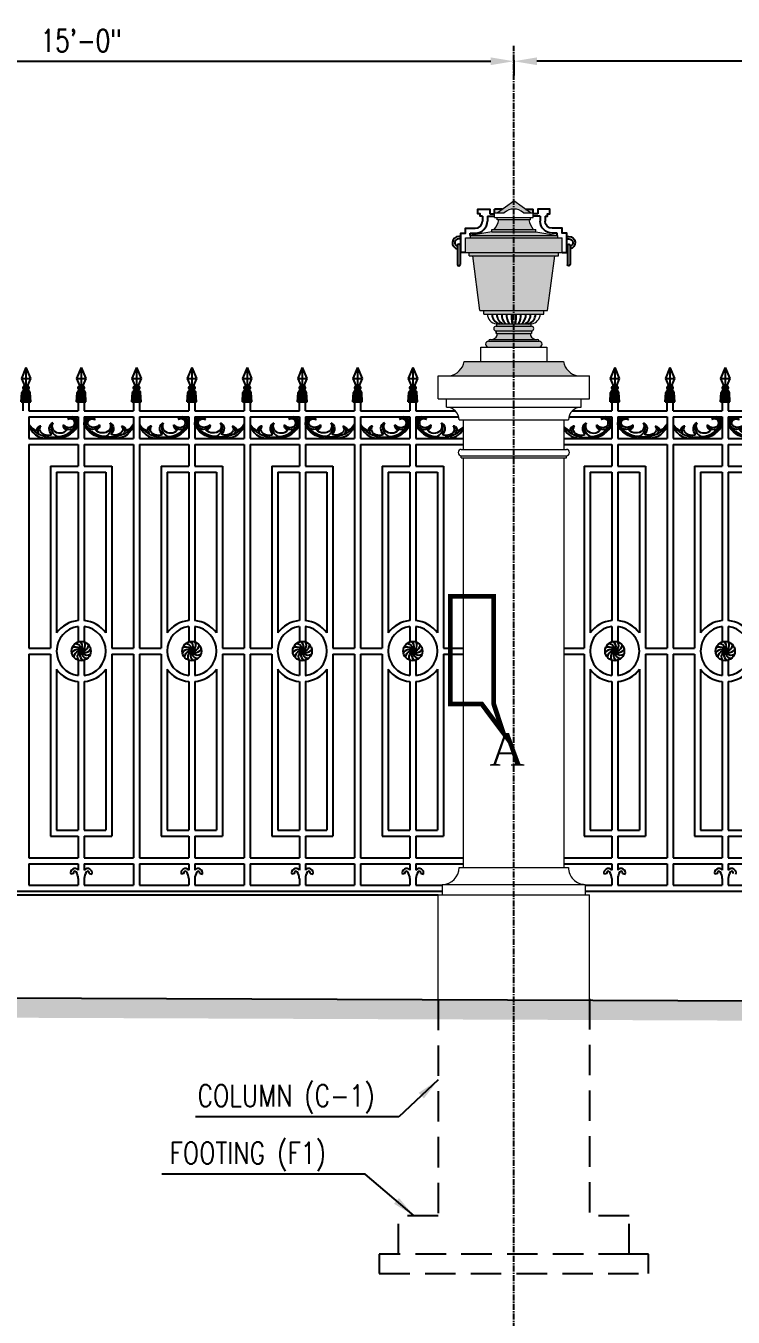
# Model space of a CAD drawing. Header units: inches. Extents: x 295786 to 300745, y 68261 to 70432.
# Drawn here: x 298846.6 to 298993.8, y 69286.5 to 69555.3 of the extents above; entities that cross this region are included whole.
import ezdxf

# ---------------------------------------------------------------- set-up
doc = ezdxf.new("R2010")
doc.units = ezdxf.units.IN
doc.header["$MEASUREMENT"] = 0
doc.linetypes.add('CENTER', pattern=[2, 1.25, -0.25, 0.25, -0.25])
doc.linetypes.add('HIDDEN', pattern=[9.525, 6.35, -3.175])
for name, color, linetype in [('A-TYP-BEAM', 3, 'Continuous'), ('A-TYP-BEAM TEXT', 2, 'Continuous'), ('A-TYP-DIM', 1, 'Continuous'), ('A-TYP-H-TEXT', 2, 'Continuous'), ('A-TYP-SECTION', 5, 'Continuous'), ('arch-elevation-1', 2, 'Continuous'), ('FOOTING', 4, 'Continuous'), ('GRID', 8, 'Continuous'), ('HATCH', 7, 'Continuous'), ('LAYER5', 5, 'Continuous'), ('NO', 3, 'Continuous')]:
    doc.layers.add(name, color=color, linetype=linetype)
doc.layers.add('H252', color=252, linetype='Continuous', lineweight=9)
doc.styles.add('HADINGS', font='times.ttf')
doc.styles.add('rizwan', font='romans.shx', dxfattribs={"width": 0.75})
doc.styles.add('STYLE4', font='romans.shx')
doc.dimstyles.new('STYLE-64', dxfattribs={"dimscale": 64, "dimtxt": 0.09375, "dimasz": 0.09375, "dimexe": 0.0625, "dimexo": 0.0625, "dimgap": 0.03125, "dimtad": 1, "dimzin": 3, "dimdsep": 46, "dimlunit": 4, "dimtxsty": 'rizwan', "dimcen": 0.125, "dimdle": 4, "dimclrd": 1, "dimclre": 1, "dimclrt": 2, "dimadec": 0, "dimazin": 0, "dimtfac": 0.5, "dimtix": 1, "dimtmove": 2, "dimatfit": 3, "dimfxl": 0, "dimfrac": 1, "dimtolj": 1, "dimtzin": 3, "dimarcsym": 0})

# ---------------------------------------------------------------- blocks, each defined once
blk = doc.blocks.new('A$C5B221961')
at = {"layer": 'arch-elevation-1'}
for p, q in [((6.48, 9.7), (6.48, 8.7)), ((7.48, 9.7), (7.48, 8.7)), ((7.48, 9.7), (8.99, 9.7)), ((7.98, 10.2), (8.99, 10.2)), ((1.93, 5.52), (1.52, 5.52)), ((3.93, 6.2), (4.98, 6.2)), ((1.29, 3.66), (1.29, -0.34)), ((1.93, 5.02), (1.52, 5.02)), ((1.79, 3.66), (1.79, -0.34)), ((1.93, 3.38), (1.79, 3.38)), ((1.93, 2.88), (1.79, 2.88)), ((2.93, 2.2), (1.93, 2.2))]:
    blk.add_line(p, q, dxfattribs=at)
for points in [[(6.48, 9.7), (5.98, 9.7), (5.98, 10.2), (5.48, 10.2), (5.48, 11.2), (7.98, 11.2), (7.98, 10.2)], [(1.93, 2.2), (1.93, 6.2), (2.93, 6.2), (2.93, 7.2), (4.98, 7.2)], [(3.93, 5.7), (3.93, 6.2)]]:
    blk.add_lwpolyline(points, dxfattribs=at)
for centre, radius, start, end in [((4.98, 8.7), 2.5, 270, 0), ((4.98, 8.7), 1.5, 270, 0), ((1.52, 4.2), 1.32, 90, 260.0871), ((1.52, 4.2), 0.819, 90, 253.9029), ((1.54, 3.66), 0.25, 0, 180), ((1.54, -0.34), 0.25, 180, 0)]:
    blk.add_arc(centre, radius, start, end, dxfattribs=at)
blk = doc.blocks.new('A$C69E164E6')
at = {"layer": 'H252'}
h = blk.add_hatch(color=250, dxfattribs=at)
h.set_gradient(color1=(54, 54, 54), rotation=270, one_color=1, tint=1)
h.paths.add_polyline_path([(11.99, 35.51), (8.49, 33.01), (9.99, 33.01, -0.375), (13.99, 33.01), (15.49, 33.01)])
h = blk.add_hatch(color=250, dxfattribs=at)
h.set_gradient(color1=(54, 54, 54), rotation=270, one_color=1, tint=1)
h.paths.add_polyline_path([(15.99, 33.76), (14.44, 33.76), (15.49, 33.01), (15.99, 33.01)])
h.paths.add_polyline_path([(9.54, 33.76), (7.99, 33.76), (7.99, 33.01), (8.49, 33.01)])
h = blk.add_hatch(color=250, dxfattribs=at)
h.set_gradient(color1=(54, 54, 54), one_color=1, tint=1, name='CYLINDER')
h.paths.add_polyline_path([(15.09, 31.51), (8.89, 31.51, -0.101697), (7.93, 29.51), (16.04, 29.51, -0.101697)])
h = blk.add_hatch(color=250, dxfattribs=at)
h.set_gradient(color1=(54, 54, 54), one_color=1, tint=1, name='CYLINDER')
h.paths.add_polyline_path([(22.05, 27.76), (21.05, 27.76), (1.93, 27.76), (1.93, 24.76), (22.05, 24.76)])
h = blk.add_hatch(color=250, dxfattribs=at)
h.set_gradient(color1=(54, 54, 54), one_color=1, tint=1, name='CURVED')
h.paths.add_polyline_path([(16.54, 29.01), (7.43, 29.01), (2.93, 28.26), (21.05, 28.26)])
h = blk.add_hatch(color=250, dxfattribs=at)
h.set_gradient(color1=(54, 54, 54), one_color=1, tint=1, name='CYLINDER')
h.paths.add_polyline_path([(21.05, 28.26), (2.93, 28.26), (2.93, 27.76), (21.05, 27.76)])
h = blk.add_hatch(color=250, dxfattribs=at)
h.set_gradient(color1=(54, 54, 54), one_color=1, tint=1, name='CYLINDER')
h.paths.add_polyline_path([(16.54, 29.51), (7.43, 29.51), (7.43, 29.01), (16.54, 29.01)])
h = blk.add_hatch(color=250, dxfattribs=at)
h.set_gradient(color1=(54, 54, 54), one_color=1, tint=1, name='CYLINDER')
h.paths.add_polyline_path([(21.3, 24.76), (2.68, 24.76), (2.68, 24.01), (21.3, 24.01)])
h = blk.add_hatch(color=250, dxfattribs=at)
h.set_gradient(color1=(54, 54, 54), one_color=1, tint=1, name='CYLINDER')
h.paths.add_polyline_path([(20.54, 24.01), (3.43, 24.01), (4.95, 12.65), (19.02, 12.65)])
h = blk.add_hatch(color=250, dxfattribs=at)
h.set_gradient(color1=(54, 54, 54), one_color=1, tint=1, name='CYLINDER')
h.paths.add_polyline_path([(18.25, 12.65), (5.72, 12.65), (5.72, 11.9), (18.25, 11.9)])
h = blk.add_hatch(color=250, dxfattribs=at)
h.set_gradient(color1=(54, 54, 54), one_color=1, tint=1, name='CYLINDER')
h.paths.add_polyline_path([(15.65, 9.4), (8.32, 9.4, 1), (8.32, 8.4), (15.65, 8.4, 1)])
h = blk.add_hatch(color=250, dxfattribs=at)
h.set_gradient(color1=(54, 54, 54), one_color=1, tint=1, name='CYLINDER')
h.paths.add_polyline_path([(15.65, 9.9), (8.32, 9.9, -0.582673), (8.32, 9.4), (15.65, 9.4, -0.582673)])
h = blk.add_hatch(color=250, dxfattribs=at)
h.set_gradient(color1=(54, 54, 54), one_color=1, tint=1, name='CYLINDER')
edge = h.paths.add_edge_path()
edge.add_arc((17.24, 5.65), 0.625, 270, 450)
edge.add_line((17.24, 6.28), (6.74, 6.28))
edge.add_arc((6.74, 5.65), 0.625, 90, 270)
edge.add_line((6.74, 5.03), (17.24, 5.03))
h = blk.add_hatch(color=250, dxfattribs=at)
h.set_gradient(color1=(54, 54, 54), one_color=1, tint=1, name='CYLINDER')
h.paths.add_polyline_path([(16.86, 6.65), (7.11, 6.65, 0.414214), (6.74, 6.28), (17.24, 6.28, 0.414214)])
h = blk.add_hatch(color=250, dxfattribs=at)
h.set_gradient(color1=(54, 54, 54), one_color=1, tint=1, name='CYLINDER')
h.paths.add_polyline_path([(15.4, 7.9), (8.57, 7.9, -0.369842), (7.53, 6.65), (16.44, 6.65, -0.369842)])
h = blk.add_hatch(color=250, dxfattribs=at)
h.set_gradient(color1=(54, 54, 54), rotation=270, one_color=1, tint=1)
h.paths.add_polyline_path([(22.3, 2.03), (1.67, 2.03, -0.307023), (-1.33, -0.97), (25.3, -0.97, -0.307023)])
at = {"layer": 'NO', "lineweight": 0}
h = blk.add_hatch(color=250, dxfattribs=at)
h.set_gradient(color1=(54, 54, 54), one_color=1, tint=1, name='CYLINDER')
h.paths.add_polyline_path([(15.65, 8.4), (8.32, 8.4), (8.32, 7.9), (15.65, 7.9)])
at = {"layer": 'arch-elevation-1', "color": 1}
for p, q in [((7.99, 33.01), (7.99, 33.76)), ((9.54, 33.76), (7.99, 33.76)), ((14.44, 33.76), (15.99, 33.76)), ((15.99, 33.01), (15.99, 33.76))]:
    blk.add_line(p, q, dxfattribs=at)
at = {"layer": 'arch-elevation-1'}
for centre, radius, start, end in [((9.48, 11.84), 2, 178.3019, 255.5291), ((10.53, 11.76), 2.05, 175.9699, 244.6258), ((11.8, 11.7), 2.32, 174.8642, 230.4431), ((13.73, 11.65), 3.25, 175.5829, 212.5343), ((20.29, 11.63), 8.81, 178.2326, 191.3104), ((3.68, 11.63), 8.81, 348.6896, 1.7674), ((10.24, 11.65), 3.25, 327.4657, 4.4171), ((12.17, 11.7), 2.32, 309.5569, 5.1358), ((13.44, 11.76), 2.05, 295.3742, 4.0301), ((14.49, 11.84), 2, 284.4709, 1.6981)]:
    blk.add_arc(centre, radius, start, end, dxfattribs=at)
at = {"layer": 'NO', "lineweight": 0}
for p, q in [((8.49, 33.01), (11.99, 35.51)), ((15.49, 33.01), (11.99, 35.51)), ((7.99, 33.01), (9.99, 33.01)), ((7.99, 32.01), (7.99, 33.01)), ((13.99, 33.01), (15.99, 33.01)), ((15.99, 32.01), (15.99, 33.01)), ((7.99, 32.01), (15.99, 32.01)), ((8.49, 31.51), (8.49, 32.01)), ((15.49, 31.51), (8.49, 31.51)), ((15.49, 31.51), (15.49, 32.01)), ((1.93, 27.76), (22.05, 27.76)), ((1.93, 24.76), (1.93, 27.76)), ((7.43, 29.01), (2.93, 28.26)), ((2.93, 28.26), (2.93, 27.76)), ((2.93, 28.26), (21.05, 28.26)), ((7.43, 29.51), (16.54, 29.51)), ((7.43, 29.01), (7.43, 29.51)), ((7.43, 29.01), (16.54, 29.01)), ((16.54, 29.01), (16.54, 29.51)), ((16.54, 29.01), (21.05, 28.26)), ((21.05, 28.26), (21.05, 27.76)), ((22.05, 24.76), (22.05, 27.76)), ((1.93, 24.76), (22.05, 24.76)), ((2.68, 24.01), (2.68, 24.76)), ((21.3, 24.01), (21.3, 24.76)), ((2.68, 24.01), (21.3, 24.01)), ((4.95, 12.65), (3.43, 24.01)), ((19.02, 12.65), (20.54, 24.01)), ((4.95, 12.65), (19.02, 12.65)), ((5.72, 11.9), (5.72, 12.65)), ((5.72, 11.9), (18.25, 11.9)), ((18.25, 11.9), (18.25, 12.65)), ((8.32, 9.9), (15.65, 9.9)), ((8.32, 9.4), (15.65, 9.4)), ((8.32, 8.4), (8.32, 7.9)), ((8.32, 8.4), (15.65, 8.4)), ((8.32, 7.9), (8.32, 8.4)), ((15.65, 8.4), (15.65, 7.9)), ((6.74, 6.28), (17.24, 6.28)), ((7.11, 6.65), (16.86, 6.65)), ((8.32, 7.9), (15.65, 7.9)), ((6.74, 5.03), (17.24, 5.03))]:
    blk.add_line(p, q, dxfattribs=at)
for points in [[(5.11, 2.03), (5.11, 5.03), (18.86, 5.03), (18.86, 2.03)], [(1.67, 2.03), (22.3, 2.03)]]:
    blk.add_lwpolyline(points, dxfattribs=at)
for centre, radius, start, end in [((11.99, 30.72), 3.04, 48.8879, 131.1121), ((3.54, 32.84), 5.51, 322.809, 346.0365), ((20.43, 32.84), 5.51, 193.9635, 217.191), ((8.54, 11.95), 2.06, 181.3026, 263.813), ((15.43, 11.95), 2.06, 276.187, 358.6974), ((8.32, 8.9), 0.5, 90, 270), ((8.18, 9.65), 0.287, 299.5436, 60.4564), ((15.8, 9.65), 0.287, 119.5436, 240.4564), ((15.65, 8.9), 0.5, 270, 90), ((6.74, 5.65), 0.625, 90, 270), ((7.11, 6.28), 0.375, 90, 180), ((7.32, 7.88), 1.25, 279.7524, 0.9384), ((16.65, 7.88), 1.25, 179.0616, 260.2476), ((16.86, 6.28), 0.375, 0, 90), ((17.24, 5.65), 0.625, 270, 90), ((-2.04, 2.74), 3.78, 280.8646, 349.1354), ((26.01, 2.74), 3.78, 190.8646, 259.1354)]:
    blk.add_arc(centre, radius, start, end, dxfattribs=at)
at = {"layer": 'arch-elevation-1', "color": 1}
blk.add_blockref('A$C5B221961', (-1, 22.56), dxfattribs=at)
at = {"layer": 'arch-elevation-1', "color": 1, "xscale": -1}
blk.add_blockref('A$C5B221961', (24.97, 22.56), dxfattribs=at)
blk = doc.blocks.new('A$C6B381791')
at = {"layer": 'arch-elevation-1'}
for centre, radius, start, end in [((1448, 1472), 1473, 190.57963, 273.23104), ((1006, 1693), 1120, 206.0707, 250.01304), ((2221, 804), 559, 115.47472, 235.04001), ((2485, 1025), 579, 150.59856, 218.0334), ((3185, 1070), 352, 169.48131, 267.62613), ((3331, 1589), 670, 222.76751, 296.15806), ((3595, 1328), 464, 68.75238, 148.82449), ((3432, 1154), 476, 56.60694, 119.54354), ((3477, 1292), 338, 296.1418, 50.133), ((3527, 1240), 571, 329.87501, 65.6305), ((996, 644), 373, 90.49059, 180.50005), ((1217, 761), 340, 131.32576, 221.17833), ((1565, 1101), 826, 223.03394, 294.02366), ((961, 537), 0.0000000233, 90, 303.69007), ((2575, 1253), 800, 226.94183, 318.05409), ((2220, 2179), 2178, 270.4223, 325.76165)]:
    blk.add_arc(centre, radius, start, end, dxfattribs=at)
at = {"layer": 'arch-elevation-1', "color": 1}
for centre, radius, start, end in [((2576, 876), 736, 143.98506, 261.03363), ((3416, 1385), 629, 203.50695, 309.23451), ((3511, 1242), 452, 330.7094, 133.85142), ((1930, 2446), 2358, 216.77388, 283.03412), ((1145, 631), 415, 111.57155, 220.59803), ((2220, 2179), 2044, 276.77061, 325.76165)]:
    blk.add_arc(centre, radius, start, end, dxfattribs=at)
blk = doc.blocks.new('A$C57A04C27')
at = {"layer": 'arch-elevation-1'}
for p, q in [((13, 117.9), (-1.1, 84.7)), ((-1.1, 84.7), (8, 63.3)), ((-1.1, 84.7), (27.1, 84.7)), ((13, 117.9), (27.1, 84.7)), ((13, 117.9), (13, 63.3)), ((27.1, 84.7), (18.1, 63.3)), ((-1.3, 12.7), (0.5, 41.6)), ((6.8, 63.3), (13, 63.3)), ((6.8, 63.3), (6.8, 61)), ((6.8, 61), (13, 61)), ((6.8, 50), (13, 50)), ((6.8, 47.8), (6.8, 50)), ((6.8, 47.8), (19.2, 47.8)), ((19.2, 63.3), (13, 63.3)), ((19.2, 61), (13, 61)), ((19.2, 50), (13, 50)), ((19.2, 63.3), (19.2, 61)), ((19.2, 47.8), (19.2, 50)), ((27.4, 12.7), (25.6, 41.6)), ((-1.3, 12.7), (27.4, 12.7)), ((3.8, 12.7), (3.8, -14.7)), ((22.2, 12.7), (22.2, -14.7))]:
    blk.add_line(p, q, dxfattribs=at)
at = {"layer": 'arch-elevation-1', "color": 1}
for p, q in [((0.5, 41.6), (25.6, 41.6)), ((4.7, 41.6), (3.5, 12.7)), ((8.9, 41.6), (8.3, 12.7)), ((13, 47.8), (13, 12.7)), ((17.2, 41.6), (17.8, 12.7)), ((21.4, 41.6), (22.6, 12.7))]:
    blk.add_line(p, q, dxfattribs=at)
at = {"layer": 'arch-elevation-1'}
for centre, radius, start, end in [((7.1, 41.1), 6.61, 92.1151, 176.4234), ((8.9, 55.5), 5.89, 110.5652, 249.4348), ((17.2, 55.5), 5.89, 290.5652, 69.4348), ((19, 41.1), 6.61, 3.5766, 87.8849)]:
    blk.add_arc(centre, radius, start, end, dxfattribs=at)
at = {"layer": 'arch-elevation-1', "color": 1}
for centre, radius, start, end in [((11.1, 41.7), 6.39, 109.671, 181.5931), ((20.1, 41.2), 11.3, 144.2619, 177.9822), ((5.9, 41.2), 11.3, 2.0178, 35.7381), ((15, 41.7), 6.39, 358.4069, 70.329)]:
    blk.add_arc(centre, radius, start, end, dxfattribs=at)
at = {"layer": 'H252', "color": 1}
for p, q in [((3.2, 56.9), (22.9, 56.9)), ((3.2, 54.1), (22.9, 54.1)), ((4.5, 59.4), (21.6, 59.4)), ((4.5, 51.6), (21.6, 51.6))]:
    blk.add_line(p, q, dxfattribs=at)
blk = doc.blocks.new('15TF GRILL')
at = {"layer": 'arch-elevation-1'}
for p, q in [((2.06, 100), (10.25, 100)), ((11.5, 100), (21.75, 100)), ((23, 100), (33.25, 100)), ((34.5, 100), (44.75, 100)), ((69, 100), (79.25, 100)), ((80.5, 100), (90.75, 100)), ((92, 100), (102.25, 100)), ((103.5, 100), (113.75, 100)), ((115, 100), (125.25, 100)), ((126.5, 100), (136.75, 100)), ((138, 100), (148.25, 100)), ((149.5, 100), (157.69, 100)), ((1.33, 98.75), (10.25, 98.75)), ((10.25, 98.75), (10.25, 94.25)), ((11.5, 98.75), (21.75, 98.75)), ((11.5, 98.75), (11.5, 94.25)), ((21.75, 98.75), (21.75, 94.25)), ((23, 98.75), (23, 94.25)), ((23, 98.75), (33.25, 98.75)), ((33.25, 98.75), (33.25, 94.25)), ((34.5, 98.75), (44.75, 98.75)), ((34.5, 98.75), (34.5, 94.25)), ((69, 98.75), (69, 94.25)), ((69, 98.75), (79.25, 98.75)), ((79.25, 98.75), (79.25, 94.25)), ((80.5, 98.75), (90.75, 98.75)), ((80.5, 98.75), (80.5, 94.25)), ((90.75, 98.75), (90.75, 94.25)), ((92, 98.75), (92, 94.25)), ((92, 98.75), (102.25, 98.75)), ((102.25, 98.75), (102.25, 94.25)), ((103.5, 98.75), (113.75, 98.75)), ((103.5, 98.75), (103.5, 94.25)), ((113.75, 98.75), (113.75, 94.25)), ((115, 98.75), (115, 94.25)), ((115, 98.75), (125.25, 98.75)), ((125.25, 98.75), (125.25, 94.25)), ((126.5, 98.75), (136.75, 98.75)), ((126.5, 98.75), (126.5, 94.25)), ((136.75, 98.75), (136.75, 94.25)), ((138, 98.75), (138, 94.25)), ((138, 98.75), (148.25, 98.75)), ((148.25, 98.75), (148.25, 94.25)), ((149.5, 98.75), (158.42, 98.75)), ((149.5, 98.75), (149.5, 94.25)), ((0.37, 94.25), (10.25, 94.25)), ((11.5, 94.25), (21.75, 94.25)), ((23, 94.25), (33.25, 94.25)), ((34.5, 94.25), (44.75, 94.25)), ((69, 94.25), (79.25, 94.25)), ((80.5, 94.25), (90.75, 94.25)), ((92, 94.25), (102.25, 94.25)), ((103.5, 94.25), (113.75, 94.25)), ((115, 94.25), (125.25, 94.25)), ((126.5, 94.25), (136.75, 94.25)), ((138, 94.25), (148.25, 94.25)), ((149.5, 94.25), (159.37, 94.25)), ((0.37, 93), (10.25, 93)), ((10.25, 93), (10.25, 88.5)), ((11.5, 93), (11.5, 88.5)), ((11.5, 93), (21.75, 93)), ((21.75, 93), (21.75, 50.63)), ((23, 93), (33.25, 93)), ((23, 93), (23, 50.63)), ((33.25, 93), (33.25, 88.5)), ((34.5, 93), (34.5, 88.5)), ((34.5, 93), (44.75, 93)), ((69, 93), (79.25, 93)), ((69, 93), (69, 50.63)), ((79.25, 93), (79.25, 88.5)), ((80.5, 93), (80.5, 88.5)), ((80.5, 93), (90.75, 93)), ((90.75, 93), (90.75, 50.63)), ((92, 93), (102.25, 93)), ((92, 93), (92, 50.63)), ((102.25, 93), (102.25, 88.5)), ((103.5, 93), (103.5, 88.5)), ((103.5, 93), (113.75, 93)), ((113.75, 93), (113.75, 50.63)), ((115, 93), (125.25, 93)), ((115, 93), (115, 50.63)), ((125.25, 93), (125.25, 88.5)), ((126.5, 93), (126.5, 88.5)), ((126.5, 93), (136.75, 93)), ((136.75, 93), (136.75, 50.63)), ((138, 93), (148.25, 93)), ((138, 93), (138, 50.63)), ((148.25, 93), (148.25, 88.5)), ((149.5, 93), (149.5, 88.5)), ((149.5, 93), (159.37, 93)), ((4.5, 88.5), (10.25, 88.5)), ((4.5, 88.5), (4.5, 50.63)), ((5.75, 87.25), (10.25, 87.25)), ((5.75, 87.25), (5.75, 53.79)), ((10.25, 87.25), (10.25, 56.34)), ((11.5, 88.5), (17.25, 88.5)), ((11.5, 87.25), (11.5, 56.34)), ((11.5, 87.25), (16, 87.25)), ((16, 87.25), (16, 53.79)), ((17.25, 88.5), (17.25, 50.63)), ((27.5, 88.5), (33.25, 88.5)), ((27.5, 88.5), (27.5, 50.63)), ((28.75, 87.25), (33.25, 87.25)), ((28.75, 87.25), (28.75, 53.79)), ((33.25, 87.25), (33.25, 56.34)), ((34.5, 88.5), (40.25, 88.5)), ((34.5, 87.25), (34.5, 56.34)), ((34.5, 87.25), (39, 87.25)), ((73.5, 88.5), (79.25, 88.5)), ((73.5, 88.5), (73.5, 50.63)), ((74.75, 87.25), (79.25, 87.25)), ((74.75, 87.25), (74.75, 53.79)), ((79.25, 87.25), (79.25, 56.34)), ((80.5, 88.5), (86.25, 88.5)), ((80.5, 87.25), (80.5, 56.34)), ((80.5, 87.25), (85, 87.25)), ((85, 87.25), (85, 53.79)), ((86.25, 88.5), (86.25, 50.63)), ((96.5, 88.5), (102.25, 88.5)), ((96.5, 88.5), (96.5, 50.63)), ((97.75, 87.25), (102.25, 87.25)), ((97.75, 87.25), (97.75, 53.79)), ((102.25, 87.25), (102.25, 56.34)), ((103.5, 88.5), (109.25, 88.5)), ((103.5, 87.25), (103.5, 56.34)), ((103.5, 87.25), (108, 87.25)), ((108, 87.25), (108, 53.79)), ((109.25, 88.5), (109.25, 50.63)), ((119.5, 88.5), (125.25, 88.5)), ((119.5, 88.5), (119.5, 50.63)), ((120.75, 87.25), (125.25, 87.25)), ((120.75, 87.25), (120.75, 53.79)), ((125.25, 87.25), (125.25, 56.34)), ((126.5, 88.5), (132.25, 88.5)), ((126.5, 87.25), (126.5, 56.34)), ((126.5, 87.25), (131, 87.25)), ((131, 87.25), (131, 53.79)), ((132.25, 88.5), (132.25, 50.63)), ((142.5, 88.5), (148.25, 88.5)), ((142.5, 88.5), (142.5, 50.63)), ((143.75, 87.25), (148.25, 87.25)), ((143.75, 87.25), (143.75, 53.79)), ((148.25, 87.25), (148.25, 56.34)), ((149.5, 88.5), (155.25, 88.5)), ((149.5, 87.25), (149.5, 56.34)), ((149.5, 87.25), (154, 87.25)), ((154, 87.25), (154, 53.79)), ((155.25, 88.5), (155.25, 50.63)), ((10.25, 55.09), (10.25, 51.9)), ((11.5, 55.09), (11.5, 51.9)), ((33.25, 55.09), (33.25, 51.9)), ((34.5, 55.09), (34.5, 51.9)), ((79.25, 55.09), (79.25, 51.9)), ((80.5, 55.09), (80.5, 51.9)), ((102.25, 55.09), (102.25, 51.9)), ((103.5, 55.09), (103.5, 51.9)), ((125.25, 55.09), (125.25, 51.9)), ((126.5, 55.09), (126.5, 51.9)), ((148.25, 55.09), (148.25, 51.9)), ((149.5, 55.09), (149.5, 51.9)), ((0.37, 50.63), (4.5, 50.63)), ((0.37, 49.38), (4.5, 49.38)), ((4.5, 49.38), (4.5, 11.5)), ((17.25, 50.63), (21.75, 50.63)), ((17.25, 49.38), (17.25, 11.5)), ((17.25, 49.38), (21.75, 49.38)), ((21.75, 49.38), (21.75, 7)), ((23, 50.63), (27.5, 50.63)), ((23, 49.38), (27.5, 49.38)), ((23, 49.38), (23, 7)), ((27.5, 49.38), (27.5, 11.5)), ((69, 50.63), (73.5, 50.63)), ((69, 49.38), (73.5, 49.38)), ((69, 49.38), (69, 7)), ((73.5, 49.38), (73.5, 11.5)), ((86.25, 50.63), (90.75, 50.63)), ((86.25, 49.38), (86.25, 11.5)), ((86.25, 49.38), (90.75, 49.38)), ((90.75, 49.38), (90.75, 7)), ((92, 50.63), (96.5, 50.63)), ((92, 49.38), (96.5, 49.38)), ((92, 49.38), (92, 7)), ((96.5, 49.38), (96.5, 11.5)), ((109.25, 50.63), (113.75, 50.63)), ((109.25, 49.38), (109.25, 11.5)), ((109.25, 49.38), (113.75, 49.38)), ((113.75, 49.38), (113.75, 7)), ((115, 50.63), (119.5, 50.63)), ((115, 49.38), (119.5, 49.38)), ((115, 49.38), (115, 7)), ((119.5, 49.38), (119.5, 11.5)), ((132.25, 50.63), (136.75, 50.63)), ((132.25, 49.38), (132.25, 11.5)), ((132.25, 49.38), (136.75, 49.38)), ((136.75, 49.38), (136.75, 7)), ((138, 50.63), (142.5, 50.63)), ((138, 49.38), (142.5, 49.38)), ((138, 49.38), (138, 7)), ((142.5, 49.38), (142.5, 11.5)), ((155.25, 50.63), (159.37, 50.63)), ((155.25, 49.38), (155.25, 11.5)), ((155.25, 49.38), (159.37, 49.38)), ((5.75, 46.21), (5.75, 12.75)), ((10.25, 48.1), (10.25, 44.91)), ((11.5, 48.1), (11.5, 44.91)), ((16, 46.21), (16, 12.75)), ((28.75, 46.21), (28.75, 12.75)), ((33.25, 48.1), (33.25, 44.91)), ((34.5, 48.1), (34.5, 44.91)), ((74.75, 46.21), (74.75, 12.75)), ((79.25, 48.1), (79.25, 44.91)), ((80.5, 48.1), (80.5, 44.91)), ((85, 46.21), (85, 12.75)), ((97.75, 46.21), (97.75, 12.75)), ((102.25, 48.1), (102.25, 44.91)), ((103.5, 48.1), (103.5, 44.91)), ((108, 46.21), (108, 12.75)), ((120.75, 46.21), (120.75, 12.75)), ((125.25, 48.1), (125.25, 44.91)), ((126.5, 48.1), (126.5, 44.91)), ((131, 46.21), (131, 12.75)), ((143.75, 46.21), (143.75, 12.75)), ((148.25, 48.1), (148.25, 44.91)), ((149.5, 48.1), (149.5, 44.91)), ((154, 46.21), (154, 12.75)), ((10.25, 43.66), (10.25, 12.75)), ((11.5, 43.66), (11.5, 12.75)), ((33.25, 43.66), (33.25, 12.75)), ((34.5, 43.66), (34.5, 12.75)), ((79.25, 43.66), (79.25, 12.75)), ((80.5, 43.66), (80.5, 12.75)), ((102.25, 43.66), (102.25, 12.75)), ((103.5, 43.66), (103.5, 12.75)), ((125.25, 43.66), (125.25, 12.75)), ((126.5, 43.66), (126.5, 12.75)), ((148.25, 43.66), (148.25, 12.75)), ((149.5, 43.66), (149.5, 12.75)), ((4.5, 11.5), (10.25, 11.5)), ((5.75, 12.75), (10.25, 12.75)), ((10.25, 11.5), (10.25, 7)), ((11.5, 12.75), (16, 12.75)), ((11.5, 11.5), (17.25, 11.5)), ((11.5, 11.5), (11.5, 7)), ((27.5, 11.5), (33.25, 11.5)), ((28.75, 12.75), (33.25, 12.75)), ((33.25, 11.5), (33.25, 7)), ((34.5, 12.75), (39, 12.75)), ((34.5, 11.5), (40.25, 11.5)), ((34.5, 11.5), (34.5, 7)), ((73.5, 11.5), (79.25, 11.5)), ((74.75, 12.75), (79.25, 12.75)), ((79.25, 11.5), (79.25, 7)), ((80.5, 12.75), (85, 12.75)), ((80.5, 11.5), (86.25, 11.5)), ((80.5, 11.5), (80.5, 7)), ((96.5, 11.5), (102.25, 11.5)), ((97.75, 12.75), (102.25, 12.75)), ((102.25, 11.5), (102.25, 7)), ((103.5, 12.75), (108, 12.75)), ((103.5, 11.5), (109.25, 11.5)), ((103.5, 11.5), (103.5, 7)), ((119.5, 11.5), (125.25, 11.5)), ((120.75, 12.75), (125.25, 12.75)), ((125.25, 11.5), (125.25, 7)), ((126.5, 12.75), (131, 12.75)), ((126.5, 11.5), (132.25, 11.5)), ((126.5, 11.5), (126.5, 7)), ((142.5, 11.5), (148.25, 11.5)), ((143.75, 12.75), (148.25, 12.75)), ((148.25, 11.5), (148.25, 7)), ((149.5, 12.75), (154, 12.75)), ((149.5, 11.5), (155.25, 11.5)), ((149.5, 11.5), (149.5, 7)), ((0.37, 7), (10.25, 7)), ((0.37, 5.75), (10.25, 5.75)), ((10.25, 5.75), (10.25, 4.43)), ((11.5, 7), (21.75, 7)), ((11.5, 5.75), (11.5, 4.43)), ((11.5, 5.75), (21.75, 5.75)), ((21.75, 5.75), (21.75, 1.25)), ((23, 7), (33.25, 7)), ((23, 5.75), (33.25, 5.75)), ((23, 5.75), (23, 1.25)), ((33.25, 5.75), (33.25, 4.43)), ((34.5, 7), (44.75, 7)), ((34.5, 5.75), (34.5, 4.43)), ((34.5, 5.75), (44.75, 5.75)), ((69, 7), (79.25, 7)), ((69, 5.75), (79.25, 5.75)), ((69, 5.75), (69, 1.25)), ((79.25, 5.75), (79.25, 4.43)), ((80.5, 7), (90.75, 7)), ((80.5, 5.75), (80.5, 4.43)), ((80.5, 5.75), (90.75, 5.75)), ((90.75, 5.75), (90.75, 1.25)), ((92, 7), (102.25, 7)), ((92, 5.75), (102.25, 5.75)), ((92, 5.75), (92, 1.25)), ((102.25, 5.75), (102.25, 4.43)), ((103.5, 7), (113.75, 7)), ((103.5, 5.75), (103.5, 4.43)), ((103.5, 5.75), (113.75, 5.75)), ((113.75, 5.75), (113.75, 1.25)), ((115, 7), (125.25, 7)), ((115, 5.75), (125.25, 5.75)), ((115, 5.75), (115, 1.25)), ((125.25, 5.75), (125.25, 4.43)), ((126.5, 7), (136.75, 7)), ((126.5, 5.75), (126.5, 4.43)), ((126.5, 5.75), (136.75, 5.75)), ((136.75, 5.75), (136.75, 1.25)), ((138, 7), (148.25, 7)), ((138, 5.75), (148.25, 5.75)), ((138, 5.75), (138, 1.25)), ((148.25, 5.75), (148.25, 4.43)), ((149.5, 7), (159.37, 7)), ((149.5, 5.75), (149.5, 4.43)), ((149.5, 5.75), (159.37, 5.75)), ((9.23, 3.73), (8.68, 3.55)), ((12.52, 3.73), (13.07, 3.55)), ((32.23, 3.73), (31.68, 3.55)), ((78.23, 3.73), (77.68, 3.55)), ((81.52, 3.73), (82.07, 3.55)), ((101.23, 3.73), (100.68, 3.55)), ((104.52, 3.73), (105.07, 3.55)), ((124.23, 3.73), (123.68, 3.55)), ((127.52, 3.73), (128.07, 3.55)), ((147.23, 3.73), (146.68, 3.55)), ((150.52, 3.73), (151.07, 3.55)), ((4.75, 1.25), (10.25, 1.25)), ((4.75, 0), (155, 0)), ((10.25, 2.66), (10.25, 1.25)), ((11.5, 2.66), (11.5, 1.25)), ((11.5, 1.25), (21.75, 1.25)), ((23, 1.25), (33.25, 1.25)), ((33.25, 2.66), (33.25, 1.25)), ((34.5, 2.66), (34.5, 1.25)), ((34.5, 1.25), (44.75, 1.25)), ((69, 1.25), (79.25, 1.25)), ((79.25, 2.66), (79.25, 1.25)), ((80.5, 2.66), (80.5, 1.25)), ((80.5, 1.25), (90.75, 1.25)), ((92, 1.25), (102.25, 1.25)), ((102.25, 2.66), (102.25, 1.25)), ((103.5, 2.66), (103.5, 1.25)), ((103.5, 1.25), (113.75, 1.25)), ((115, 1.25), (125.25, 1.25)), ((125.25, 2.66), (125.25, 1.25)), ((126.5, 2.66), (126.5, 1.25)), ((126.5, 1.25), (136.75, 1.25)), ((138, 1.25), (148.25, 1.25)), ((148.25, 2.66), (148.25, 1.25)), ((149.5, 2.66), (149.5, 1.25)), ((149.5, 1.25), (155, 1.25))]:
    blk.add_line(p, q, dxfattribs=at)
for centre in [(10.87, 50), (33.87, 50), (79.87, 50), (102.87, 50), (125.87, 50), (148.87, 50)]:
    blk.add_circle(centre, 2, dxfattribs=at)
at = {"layer": 'arch-elevation-1', "color": 1}
for centre, radius in [((10.87, 50), 0.6), ((10.87, 50), 0.4), ((33.87, 50), 0.6), ((33.87, 50), 0.4), ((79.87, 50), 0.6), ((79.87, 50), 0.4), ((102.87, 50), 0.6), ((102.87, 50), 0.4), ((125.87, 50), 0.6), ((125.87, 50), 0.4), ((148.87, 50), 0.6), ((148.87, 50), 0.4)]:
    blk.add_circle(centre, radius, dxfattribs=at)
at = {"layer": 'arch-elevation-1'}
for centre, radius, start, end in [((2.49, 95.86), 0.931, 90.4906, 180.5001), ((3.04, 96.15), 0.851, 131.3258, 221.1783), ((5.55, 96.26), 1.4, 115.4747, 235.04), ((6.21, 96.81), 1.45, 150.5986, 218.0334), ((7.96, 96.92), 0.88, 169.4813, 267.6261), ((8.33, 98.22), 1.68, 222.7675, 296.1581), ((8.99, 97.57), 1.16, 68.7524, 148.8245), ((8.58, 97.13), 1.19, 56.6069, 119.5435), ((8.69, 97.48), 0.846, 296.1418, 50.133), ((8.82, 97.35), 1.43, 329.875, 65.6305), ((150.93, 97.35), 1.43, 114.3695, 210.125), ((151.06, 97.48), 0.846, 129.867, 243.8582), ((150.76, 97.57), 1.16, 31.1755, 111.2476), ((151.17, 97.13), 1.19, 60.4565, 123.3931), ((151.42, 98.22), 1.68, 243.8419, 317.2325), ((151.79, 96.92), 0.88, 272.3739, 10.5187), ((153.54, 96.81), 1.45, 321.9666, 29.4014), ((154.2, 96.26), 1.4, 304.96, 64.5253), ((156.71, 96.15), 0.851, 318.8217, 48.6742), ((157.26, 95.86), 0.931, 359.4999, 89.5094), ((2.51, 98.48), 2.8, 220.1555, 250.013), ((3.62, 97.93), 3.68, 208.2157, 273.231), ((3.91, 97), 2.06, 223.0339, 294.0237), ((2.4, 95.59), 5.820766091346741e-11, 90, 303.6901), ((6.44, 97.38), 2, 226.9418, 318.0541), ((5.55, 99.7), 5.45, 270.4223, 325.7617), ((154.2, 99.7), 5.45, 214.2383, 269.5777), ((153.31, 97.38), 2, 221.9459, 313.0582), ((155.84, 97), 2.06, 245.9763, 316.9661), ((156.13, 97.93), 3.68, 266.769, 331.7843), ((157.35, 95.59), 5.820766091346741e-11, 236.3099, 90), ((157.24, 98.48), 2.8, 289.987, 319.8445), ((10.87, 50), 6.38, 95.6263, 143.5062), ((10.87, 50), 5.13, 97.0047, 262.9953), ((10.87, 50), 6.38, 36.4938, 84.3737), ((10.87, 50), 5.13, 277.0047, 82.9953), ((33.87, 50), 6.38, 95.6263, 143.5062), ((33.87, 50), 5.13, 97.0047, 262.9953), ((33.87, 50), 6.38, 36.4938, 84.3737), ((33.87, 50), 5.13, 277.0047, 82.9953), ((79.87, 50), 6.38, 95.6263, 143.5062), ((79.87, 50), 5.13, 97.0047, 262.9953), ((79.87, 50), 6.38, 36.4938, 84.3737), ((79.87, 50), 5.13, 277.0047, 82.9953), ((102.87, 50), 6.38, 95.6263, 143.5062), ((102.87, 50), 5.13, 97.0047, 262.9953), ((102.87, 50), 6.38, 36.4938, 84.3737), ((102.87, 50), 5.13, 277.0047, 82.9953), ((125.87, 50), 6.38, 95.6263, 143.5062), ((125.87, 50), 5.13, 97.0047, 262.9953), ((125.87, 50), 6.38, 36.4938, 84.3737), ((125.87, 50), 5.13, 277.0047, 82.9953), ((148.87, 50), 6.38, 95.6263, 143.5062), ((148.87, 50), 5.13, 97.0047, 262.9953), ((148.87, 50), 6.38, 36.4938, 84.3737), ((148.87, 50), 5.13, 277.0047, 82.9953), ((10.87, 50), 6.38, 216.4938, 264.3737), ((10.87, 50), 6.38, 275.6263, 323.5062), ((33.87, 50), 6.38, 216.4938, 264.3737), ((33.87, 50), 6.38, 275.6263, 323.5062), ((79.87, 50), 6.38, 216.4938, 264.3737), ((79.87, 50), 6.38, 275.6263, 323.5062), ((102.87, 50), 6.38, 216.4938, 264.3737), ((102.87, 50), 6.38, 275.6263, 323.5062), ((125.87, 50), 6.38, 216.4938, 264.3737), ((125.87, 50), 6.38, 275.6263, 323.5062), ((148.87, 50), 6.38, 216.4938, 264.3737), ((148.87, 50), 6.38, 275.6263, 323.5062), ((9.55, 3.84), 0.916, 40.3262, 198.575), ((9.55, 3.84), 0.338, 40.3262, 198.575), ((7.56, 2.58), 2.69, 1.8315, 33.3032), ((12.2, 3.84), 0.916, 341.425, 139.6738), ((14.19, 2.58), 2.69, 146.6968, 178.1685), ((12.2, 3.84), 0.338, 341.425, 139.6738), ((32.55, 3.84), 0.916, 40.3262, 198.575), ((32.55, 3.84), 0.338, 40.3262, 198.575), ((30.56, 2.58), 2.69, 1.8315, 33.3032), ((35.2, 3.84), 0.916, 341.425, 139.6738), ((37.19, 2.58), 2.69, 146.6968, 178.1685), ((35.2, 3.84), 0.338, 341.425, 139.6738), ((78.55, 3.84), 0.916, 40.3262, 198.575), ((78.55, 3.84), 0.338, 40.3262, 198.575), ((76.56, 2.58), 2.69, 1.8315, 33.3032), ((81.2, 3.84), 0.916, 341.425, 139.6738), ((83.19, 2.58), 2.69, 146.6968, 178.1685), ((81.2, 3.84), 0.338, 341.425, 139.6738), ((101.55, 3.84), 0.916, 40.3262, 198.575), ((101.55, 3.84), 0.338, 40.3262, 198.575), ((99.56, 2.58), 2.69, 1.8315, 33.3032), ((104.2, 3.84), 0.916, 341.425, 139.6738), ((106.19, 2.58), 2.69, 146.6968, 178.1685), ((104.2, 3.84), 0.338, 341.425, 139.6738), ((124.55, 3.84), 0.916, 40.3262, 198.575), ((124.55, 3.84), 0.338, 40.3262, 198.575), ((122.56, 2.58), 2.69, 1.8315, 33.3032), ((127.2, 3.84), 0.916, 341.425, 139.6738), ((129.19, 2.58), 2.69, 146.6968, 178.1685), ((127.2, 3.84), 0.338, 341.425, 139.6738), ((147.55, 3.84), 0.916, 40.3262, 198.575), ((147.55, 3.84), 0.338, 40.3262, 198.575), ((145.56, 2.58), 2.69, 1.8315, 33.3032), ((150.2, 3.84), 0.916, 341.425, 139.6738), ((152.19, 2.58), 2.69, 146.6968, 178.1685), ((150.2, 3.84), 0.338, 341.425, 139.6738)]:
    blk.add_arc(centre, radius, start, end, dxfattribs=at)
at = {"layer": 'arch-elevation-1', "color": 1}
for centre, radius, start, end in [((2.86, 95.82), 1.04, 111.5716, 220.598), ((6.44, 96.44), 1.84, 143.9851, 261.0336), ((5.55, 99.7), 5.11, 276.7706, 325.7617), ((8.54, 97.71), 1.57, 203.507, 309.2345), ((8.78, 97.35), 1.13, 330.7094, 133.8514), ((150.97, 97.35), 1.13, 46.1486, 209.2906), ((154.2, 99.7), 5.11, 214.2383, 263.2294), ((151.21, 97.71), 1.57, 230.7655, 336.493), ((153.31, 96.44), 1.84, 278.9664, 36.0149), ((156.89, 95.82), 1.04, 319.402, 68.4284), ((4.82, 100.36), 5.89, 220.9793, 283.0341), ((154.93, 100.36), 5.89, 256.9659, 319.0207), ((9.6, 50.22), 1.29, 16.9198, 91.3078), ((9.88, 50.83), 1.29, 346.9198, 61.3078), ((10.43, 51.22), 1.29, 316.9198, 31.3078), ((11.1, 51.27), 1.29, 286.9198, 1.3078), ((32.6, 50.22), 1.29, 16.9198, 91.3078), ((32.88, 50.83), 1.29, 346.9198, 61.3078), ((33.43, 51.22), 1.29, 316.9198, 31.3078), ((34.1, 51.27), 1.29, 286.9198, 1.3078), ((78.6, 50.22), 1.29, 16.9198, 91.3078), ((78.88, 50.83), 1.29, 346.9198, 61.3078), ((79.43, 51.22), 1.29, 316.9198, 31.3078), ((80.1, 51.27), 1.29, 286.9198, 1.3078), ((101.6, 50.22), 1.29, 16.9198, 91.3078), ((101.88, 50.83), 1.29, 346.9198, 61.3078), ((102.43, 51.22), 1.29, 316.9198, 31.3078), ((103.1, 51.27), 1.29, 286.9198, 1.3078), ((124.6, 50.22), 1.29, 16.9198, 91.3078), ((124.88, 50.83), 1.29, 346.9198, 61.3078), ((125.43, 51.22), 1.29, 316.9198, 31.3078), ((126.1, 51.27), 1.29, 286.9198, 1.3078), ((147.6, 50.22), 1.29, 16.9198, 91.3078), ((147.88, 50.83), 1.29, 346.9198, 61.3078), ((148.43, 51.22), 1.29, 316.9198, 31.3078), ((149.1, 51.27), 1.29, 286.9198, 1.3078), ((10.05, 49.01), 1.29, 76.9198, 151.3078), ((9.66, 49.56), 1.29, 46.9198, 121.3078), ((10.65, 48.73), 1.29, 106.9198, 181.3078), ((11.32, 48.78), 1.29, 136.9198, 211.3078), ((10.65, 48.73), 1.29, 80.1121, 97.8926), ((10.05, 49.01), 1.29, 50.1121, 67.8926), ((11.32, 48.78), 1.29, 110.1121, 127.8926), ((11.87, 49.17), 1.29, 166.9198, 241.3078), ((11.87, 49.17), 1.29, 140.1121, 157.8926), ((9.66, 49.56), 1.29, 20.1121, 37.8926), ((12.15, 49.78), 1.29, 170.1121, 187.8926), ((9.6, 50.22), 1.29, 350.1121, 7.8926), ((9.88, 50.83), 1.29, 320.1121, 337.8926), ((10.43, 51.22), 1.29, 290.1121, 307.8926), ((12.09, 50.45), 1.29, 200.1121, 217.8926), ((11.7, 50.99), 1.29, 230.1121, 247.8926), ((11.1, 51.27), 1.29, 260.1121, 277.8926), ((12.15, 49.78), 1.29, 196.9198, 271.3078), ((12.09, 50.45), 1.29, 226.9198, 301.3078), ((11.7, 50.99), 1.29, 256.9198, 331.3078), ((33.05, 49.01), 1.29, 76.9198, 151.3078), ((32.66, 49.56), 1.29, 46.9198, 121.3078), ((33.65, 48.73), 1.29, 106.9198, 181.3078), ((34.32, 48.78), 1.29, 136.9198, 211.3078), ((33.65, 48.73), 1.29, 80.1121, 97.8926), ((33.05, 49.01), 1.29, 50.1121, 67.8926), ((34.32, 48.78), 1.29, 110.1121, 127.8926), ((34.87, 49.17), 1.29, 166.9198, 241.3078), ((34.87, 49.17), 1.29, 140.1121, 157.8926), ((32.66, 49.56), 1.29, 20.1121, 37.8926), ((35.15, 49.78), 1.29, 170.1121, 187.8926), ((32.6, 50.22), 1.29, 350.1121, 7.8926), ((32.88, 50.83), 1.29, 320.1121, 337.8926), ((33.43, 51.22), 1.29, 290.1121, 307.8926), ((35.09, 50.45), 1.29, 200.1121, 217.8926), ((34.7, 50.99), 1.29, 230.1121, 247.8926), ((34.1, 51.27), 1.29, 260.1121, 277.8926), ((35.15, 49.78), 1.29, 196.9198, 271.3078), ((35.09, 50.45), 1.29, 226.9198, 301.3078), ((34.7, 50.99), 1.29, 256.9198, 331.3078), ((79.05, 49.01), 1.29, 76.9198, 151.3078), ((78.66, 49.56), 1.29, 46.9198, 121.3078), ((79.65, 48.73), 1.29, 106.9198, 181.3078), ((80.32, 48.78), 1.29, 136.9198, 211.3078), ((79.65, 48.73), 1.29, 80.1121, 97.8926), ((79.05, 49.01), 1.29, 50.1121, 67.8926), ((80.32, 48.78), 1.29, 110.1121, 127.8926), ((80.87, 49.17), 1.29, 166.9198, 241.3078), ((80.87, 49.17), 1.29, 140.1121, 157.8926), ((78.66, 49.56), 1.29, 20.1121, 37.8926), ((81.15, 49.78), 1.29, 170.1121, 187.8926), ((78.6, 50.22), 1.29, 350.1121, 7.8926), ((78.88, 50.83), 1.29, 320.1121, 337.8926), ((79.43, 51.22), 1.29, 290.1121, 307.8926), ((81.09, 50.45), 1.29, 200.1121, 217.8926), ((80.7, 50.99), 1.29, 230.1121, 247.8926), ((80.1, 51.27), 1.29, 260.1121, 277.8926), ((81.15, 49.78), 1.29, 196.9198, 271.3078), ((81.09, 50.45), 1.29, 226.9198, 301.3078), ((80.7, 50.99), 1.29, 256.9198, 331.3078), ((102.05, 49.01), 1.29, 76.9198, 151.3078), ((101.66, 49.56), 1.29, 46.9198, 121.3078), ((102.65, 48.73), 1.29, 106.9198, 181.3078), ((103.32, 48.78), 1.29, 136.9198, 211.3078), ((102.65, 48.73), 1.29, 80.1121, 97.8926), ((102.05, 49.01), 1.29, 50.1121, 67.8926), ((103.32, 48.78), 1.29, 110.1121, 127.8926), ((103.87, 49.17), 1.29, 166.9198, 241.3078), ((103.87, 49.17), 1.29, 140.1121, 157.8926), ((101.66, 49.56), 1.29, 20.1121, 37.8926), ((104.15, 49.78), 1.29, 170.1121, 187.8926), ((101.6, 50.22), 1.29, 350.1121, 7.8926), ((101.88, 50.83), 1.29, 320.1121, 337.8926), ((102.43, 51.22), 1.29, 290.1121, 307.8926), ((104.09, 50.45), 1.29, 200.1121, 217.8926), ((103.7, 50.99), 1.29, 230.1121, 247.8926), ((103.1, 51.27), 1.29, 260.1121, 277.8926), ((104.15, 49.78), 1.29, 196.9198, 271.3078), ((104.09, 50.45), 1.29, 226.9198, 301.3078), ((103.7, 50.99), 1.29, 256.9198, 331.3078), ((125.05, 49.01), 1.29, 76.9198, 151.3078), ((124.66, 49.56), 1.29, 46.9198, 121.3078), ((125.65, 48.73), 1.29, 106.9198, 181.3078), ((126.32, 48.78), 1.29, 136.9198, 211.3078), ((125.65, 48.73), 1.29, 80.1121, 97.8926), ((125.05, 49.01), 1.29, 50.1121, 67.8926), ((126.32, 48.78), 1.29, 110.1121, 127.8926), ((126.87, 49.17), 1.29, 166.9198, 241.3078), ((126.87, 49.17), 1.29, 140.1121, 157.8926), ((124.66, 49.56), 1.29, 20.1121, 37.8926), ((127.15, 49.78), 1.29, 170.1121, 187.8926), ((124.6, 50.22), 1.29, 350.1121, 7.8926), ((124.88, 50.83), 1.29, 320.1121, 337.8926), ((125.43, 51.22), 1.29, 290.1121, 307.8926), ((127.09, 50.45), 1.29, 200.1121, 217.8926), ((126.7, 50.99), 1.29, 230.1121, 247.8926), ((126.1, 51.27), 1.29, 260.1121, 277.8926), ((127.15, 49.78), 1.29, 196.9198, 271.3078), ((127.09, 50.45), 1.29, 226.9198, 301.3078), ((126.7, 50.99), 1.29, 256.9198, 331.3078), ((148.05, 49.01), 1.29, 76.9198, 151.3078), ((147.66, 49.56), 1.29, 46.9198, 121.3078), ((148.65, 48.73), 1.29, 106.9198, 181.3078), ((149.32, 48.78), 1.29, 136.9198, 211.3078), ((148.65, 48.73), 1.29, 80.1121, 97.8926), ((148.05, 49.01), 1.29, 50.1121, 67.8926), ((149.32, 48.78), 1.29, 110.1121, 127.8926), ((149.87, 49.17), 1.29, 166.9198, 241.3078), ((149.87, 49.17), 1.29, 140.1121, 157.8926), ((147.66, 49.56), 1.29, 20.1121, 37.8926), ((150.15, 49.78), 1.29, 170.1121, 187.8926), ((147.6, 50.22), 1.29, 350.1121, 7.8926), ((147.88, 50.83), 1.29, 320.1121, 337.8926), ((148.43, 51.22), 1.29, 290.1121, 307.8926), ((150.09, 50.45), 1.29, 200.1121, 217.8926), ((149.7, 50.99), 1.29, 230.1121, 247.8926), ((149.1, 51.27), 1.29, 260.1121, 277.8926), ((150.15, 49.78), 1.29, 196.9198, 271.3078), ((150.09, 50.45), 1.29, 226.9198, 301.3078), ((149.7, 50.99), 1.29, 256.9198, 331.3078)]:
    blk.add_arc(centre, radius, start, end, dxfattribs=at)
at = {"layer": 'arch-elevation-1', "color": 1, "xscale": 0.06790268880802032, "yscale": 0.06790268880802032, "zscale": 0.06790268880802032}
for p in [(9.99, 101), (21.49, 101), (32.99, 101), (67.49, 101), (78.99, 101), (90.49, 101), (101.99, 101), (113.49, 101), (124.99, 101), (136.49, 101), (147.99, 101)]:
    blk.add_blockref('A$C57A04C27', p, dxfattribs=at)
at = {"layer": 'LAYER5', "xscale": -0.0025, "yscale": 0.0025, "zscale": 0.0025, "rotation": 4.653669449794507e-08}
for p in [(21.75, 94.25), (44.75, 94.25), (90.75, 94.25), (113.75, 94.25), (136.75, 94.25)]:
    blk.add_blockref('A$C6B381791', p, dxfattribs=at)
at = {"layer": 'LAYER5', "xscale": 0.0025, "yscale": 0.0025, "zscale": 0.0025}
for p in [(23, 94.25), (69, 94.25), (92, 94.25), (115, 94.25), (138, 94.25)]:
    blk.add_blockref('A$C6B381791', p, dxfattribs=at)
blk = doc.blocks.new('*D180')
at = {"layer": 'A-TYP-DIM', "color": 1, "lineweight": -2, "ltscale": 1.5, "transparency": 16777216}
for p, q in [((298768.14, 69548.15), (298768.14, 69544.91)), ((298772.94, 69547.91), (298943.34, 69547.91)), ((298948.14, 69548.15), (298948.14, 69544.91))]:
    blk.add_line(p, q, dxfattribs=at)
at = {"layer": 'A-TYP-DIM', "color": 1, "ltscale": 1.5, "transparency": 16777216}
for points in [[(298772.94, 69548.71), (298772.94, 69547.11), (298768.14, 69547.91)], [(298943.34, 69548.71), (298943.34, 69547.11), (298948.14, 69547.91)]]:
    blk.add_solid(points, dxfattribs=at)
at = {"layer": 'Defpoints', "color": 0, "ltscale": 1.5, "transparency": 16777216}
for p in [(298768.14, 69551.15), (298948.14, 69551.15), (298948.14, 69547.91)]:
    blk.add_point(p, dxfattribs=at)
at = {"layer": 'A-TYP-DIM', "color": 2, "ltscale": 1.5, "transparency": 16777216, "insert": (298858.14, 69552.2), "char_height": 4.688, "attachment_point": 5, "style": 'rizwan'}
blk.add_mtext('\\A1;15\'-0"', dxfattribs=at)
blk = doc.blocks.new('*D121')
at = {"layer": 'A-TYP-DIM', "color": 1, "lineweight": -2, "ltscale": 1.5, "transparency": 16777216}
for p, q in [((298948.14, 69548.15), (298948.14, 69544.91)), ((299123.34, 69547.91), (298952.94, 69547.91)), ((299128.14, 69548.15), (299128.14, 69544.91))]:
    blk.add_line(p, q, dxfattribs=at)
at = {"layer": 'A-TYP-DIM', "color": 1, "ltscale": 1.5, "transparency": 16777216}
for points in [[(298952.94, 69548.71), (298952.94, 69547.11), (298948.14, 69547.91)], [(299123.34, 69548.71), (299123.34, 69547.11), (299128.14, 69547.91)]]:
    blk.add_solid(points, dxfattribs=at)
at = {"layer": 'Defpoints', "color": 0, "ltscale": 1.5, "transparency": 16777216}
for p in [(298948.14, 69551.15), (299128.14, 69551.15), (298948.14, 69547.91)]:
    blk.add_point(p, dxfattribs=at)
at = {"layer": 'A-TYP-DIM', "color": 2, "ltscale": 1.5, "transparency": 16777216, "insert": (299038.14, 69552.2), "char_height": 4.688, "attachment_point": 5, "style": 'rizwan'}
blk.add_mtext('\\A1;15\'-0"', dxfattribs=at)

msp = doc.modelspace()

# ---------------------------------------------------------------- hatches: boundary and pattern name
at = {"layer": 'HATCH'}
h = msp.add_hatch(dxfattribs=at)
h.set_pattern_fill('EARTH', color=256, scale=30, angle=45, style=0)
h.set_pattern_definition([(45, (-416899.16, -294290.9236), (9e-16, 10.60660172), [7.5, -7.5]), (45, (-416901.149, -294288.935), (9e-16, 10.60660172), [7.5, -7.5]), (45, (-416903.138, -294286.946), (9e-16, 10.60660172), [7.5, -7.5]), (135, (-416903.138, -294285.62), (-10.60660172, 9e-16), [7.5, -7.5]), (135, (-416901.149, -294283.6316), (-10.60660172, 9e-16), [7.5, -7.5]), (135, (-416899.16, -294281.643), (-10.60660172, 9e-16), [7.5, -7.5])])
h.paths.add_polyline_path([(298701.95206826, 69353.40876691), (298701.95206826, 69349.40876691), (299326.60729047, 69346.95438207), (299326.62406537, 69350.95431172)])

# ---------------------------------------------------------------- linework, layer by layer
at = {"layer": 'A-TYP-BEAM'}
msp.add_line((298783.89307088, 69374.40876691), (298932.39307088, 69374.40876691), dxfattribs=at)
at = {"layer": 'A-TYP-BEAM', "color": 1}
msp.add_line((298741.36583931, 69353.40876691), (299341.60729047, 69350.95438207), dxfattribs=at)
at = {"layer": 'A-TYP-SECTION', "linetype": 'HIDDEN', "const_width": 1}
msp.add_lwpolyline([(298943.96536176, 69414.16273535), (298943.96536176, 69436.5547726), (298934.93356421, 69436.5547726), (298934.93356421, 69414.16273535), (298941.45350962, 69414.16273535), (298945.93009172, 69408.17129821), (298943.96536176, 69414.16273535)], dxfattribs=at)
at = {"layer": 'FOOTING', "color": 1, "linetype": 'HIDDEN'}
for p, q in [((298932.39307088, 69352.62336376), (298932.39307087, 69307.62336376)), ((298963.89307088, 69352.76080931), (298963.89307088, 69307.62336376)), ((298924.14307087, 69299.62336376), (298924.14307087, 69307.62336376)), ((298932.39307087, 69307.62336376), (298924.14307087, 69307.62336376)), ((298972.14307086, 69307.62336376), (298963.89307088, 69307.62336376)), ((298972.14307086, 69299.62336376), (298972.14307086, 69307.62336376)), ((298972.14307086, 69299.62336376), (298924.14307087, 69299.62336376))]:
    msp.add_line(p, q, dxfattribs=at)
msp.add_lwpolyline([(298924.14307087, 69299.62336376), (298920.14307087, 69299.62336376), (298920.14307087, 69295.62336376), (298976.14307086, 69295.62336376), (298976.14307086, 69299.62336376), (298972.14307086, 69299.62336376)], dxfattribs=at)
at = {"layer": 'GRID', "linetype": 'CENTER'}
msp.add_line((298948.14307087, 69142.02855427), (298948.14307088, 69551.1496211), dxfattribs=at)
at = {"layer": 'NO', "lineweight": 0}
for p, q in [((298932.39307087, 69477.63603964), (298932.39307087, 69482.40876691)), ((298932.39307087, 69482.40876691), (298963.89307088, 69482.40876691)), ((298963.89307088, 69477.63603964), (298963.89307088, 69482.40876691)), ((298932.39307087, 69477.63603964), (298963.89307088, 69477.63603964)), ((298934.14307087, 69475.88603964), (298934.14307087, 69477.63603964)), ((298962.14307088, 69475.88603964), (298962.14307088, 69477.63603964)), ((298934.14307087, 69475.88603964), (298962.14307088, 69475.88603964)), ((298936.76807088, 69473.26103964), (298959.51807088, 69473.26103964)), ((298937.64307088, 69467.13603964), (298937.64307088, 69473.26103964)), ((298958.64307088, 69467.13603964), (298958.64307088, 69473.26103964)), ((298937.20557088, 69467.13603964), (298959.08057088, 69467.13603964)), ((298937.20557088, 69465.82353964), (298959.08057088, 69465.82353964)), ((298937.20557088, 69465.38603964), (298937.20557088, 69465.82353964)), ((298959.08057088, 69465.38603964), (298959.08057088, 69465.82353964)), ((298937.20557088, 69465.38603964), (298959.08057088, 69465.38603964)), ((298937.64307088, 69380.09626691), (298937.64307088, 69465.38603964)), ((298958.64307088, 69380.09626691), (298958.64307088, 69465.38603964)), ((298936.76807088, 69380.09626691), (298959.51807088, 69380.09626691)), ((298932.39307088, 69352.62336376), (298932.39307088, 69374.40876691)), ((298932.39307088, 69374.40876691), (298963.89307088, 69374.40876691)), ((298933.26807088, 69376.59626691), (298963.01807088, 69376.59626691)), ((298933.26807088, 69376.59626691), (298933.26807088, 69374.40876691)), ((298963.01807088, 69376.59626691), (298963.01807088, 69374.40876691)), ((298963.89307088, 69352.48591821), (298963.89307088, 69374.40876691))]:
    msp.add_line(p, q, dxfattribs=at)
for centre, radius, start, end in [((298934.14307087, 69473.26103964), 2.625, 0, 90), ((298962.14307088, 69473.26103964), 2.625, 90, 180), ((298937.20557088, 69466.47978964), 0.65625, 90, 270), ((298959.08057088, 69466.47978964), 0.65625, 270, 90), ((298933.26807088, 69380.09626691), 3.5, 269.9999999933, 359.9999999933), ((298963.01807087, 69380.09626691), 3.5, 180.0000000067, 270.0000000067)]:
    msp.add_arc(centre, radius, start, end, dxfattribs=at)

# ---------------------------------------------------------------- block references
at = {"color": 1}
for p in [(298778.26807272, 69375.1587611), (298958.26807272, 69375.15876109)]:
    msp.add_blockref('15TF GRILL', p, dxfattribs=at)
at = {"layer": 'arch-elevation-1', "color": 1}
msp.add_blockref('A$C69E164E6', (298936.15784126, 69483.37986377), dxfattribs=at)

# ---------------------------------------------------------------- texts
at = {"layer": 'A-TYP-BEAM TEXT', "style": 'STYLE4', "width": 0.8}
for s, p in [('COLUMN (C-1)', (298882.31910313, 69330.38622686)), ('FOOTING (F1)', (298876.50290799, 69318.45192276))]:
    msp.add_text(s, height=4.5, dxfattribs=at).set_placement(p)
at = {"layer": 'A-TYP-H-TEXT', "color": 5, "style": 'HADINGS'}
msp.add_text('A', height=6.75, dxfattribs=at).set_placement((298943.06484625, 69401.29530611))

# ---------------------------------------------------------------- dimensions: what is measured, and where the dimension line sits
at = {"layer": 'A-TYP-DIM', "ltscale": 1.5}
dim = msp.add_linear_dim(base=(298948.14307088, 69547.91403652), p1=(298768.14307088, 69551.1496211), p2=(298948.14307088, 69551.1496211), dimstyle='STYLE-64', override={"dimscale": 48, "dimtxt": 0.097656, "dimasz": 0.1, "dimtmove": 0, "dimatfit": 2}, dxfattribs=at)
dim.commit()
dim.dimension.update_dxf_attribs({"geometry": '*D180', "text_midpoint": (298858.14307088, 69552.20421509)})
dim = msp.add_linear_dim(base=(298948.14307088, 69547.91403652), p1=(299128.14307088, 69551.1496211), p2=(298948.14307088, 69551.1496211), angle=180, dimstyle='STYLE-64', override={"dimscale": 48, "dimtxt": 0.097656, "dimasz": 0.1, "dimtmove": 0, "dimatfit": 2}, dxfattribs=at)
dim.commit()
dim.dimension.update_dxf_attribs({"geometry": '*D121', "text_midpoint": (299038.14307088, 69552.20421509)})

# ---------------------------------------------------------------- leaders
for points in [[(298932.39307088, 69335.922794), (298924.2092742, 69328.21669318), (298881.9011552, 69328.21669318)], [(298927.39155599, 69307.62336376), (298917.20775931, 69316.28238908), (298874.89964032, 69316.28238908)]]:
    msp.add_leader(points, dimstyle='STYLE-64', override={"dimscale": 48, "dimtxt": 0.097656, "dimasz": 0.1, "dimtmove": 0, "dimatfit": 2}, dxfattribs=at)

doc.saveas('drawing.dxf')
